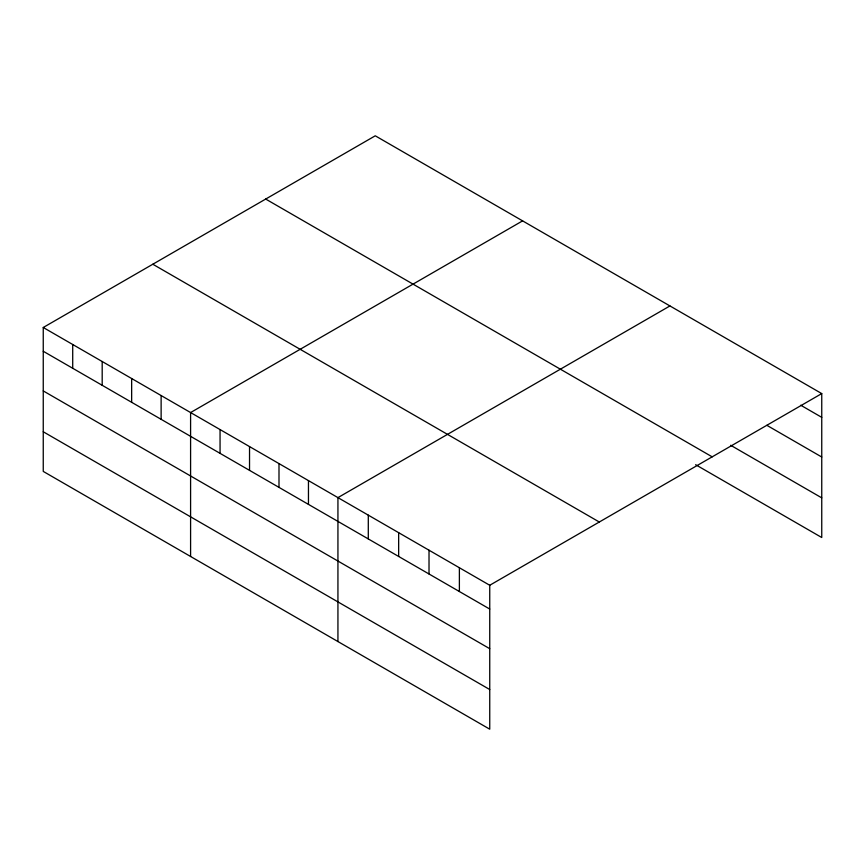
<?xml version="1.0" encoding="UTF-8"?>
<svg xmlns="http://www.w3.org/2000/svg" width="865" height="865" viewBox="0 0 865 865"><rect width="100%" height="100%" fill="white"/><g stroke="black" fill="none" stroke-linecap="round" stroke-linejoin="round"><path stroke-width="1.3" d="M43.25 327.489L489.741 585.27L489.741 729.195L43.25 471.414L43.25 327.489L375.259 135.805L821.75 393.586L821.75 537.511L695.633 464.7M522.601 220.867L190.592 412.562L190.592 556.487M669.942 305.94L337.934 497.624L337.934 641.549M489.741 585.27L821.75 393.586M800.731 405.22L821.75 417.352M766.866 425.321L821.75 457.012M730.666 445.27L821.75 497.862M265.696 199.058L712.187 456.839M152.813 264.236L599.304 522.017M43.25 351.266L489.741 609.047M43.25 390.915L489.741 648.696M43.25 431.765L489.741 689.546M459.38 567.743L459.38 591.509M429.018 550.216L429.018 573.982M398.657 532.678L398.657 556.455M368.295 515.151L368.295 538.927M308.459 480.616L308.459 504.382M278.995 463.597L278.995 487.373M249.531 446.589L249.531 470.355M220.056 429.57L220.056 453.346M161.128 395.543L161.128 419.32M131.653 378.535L131.653 402.301M102.189 361.516L102.189 385.293M72.714 344.508L72.714 368.274"/></g></svg>
